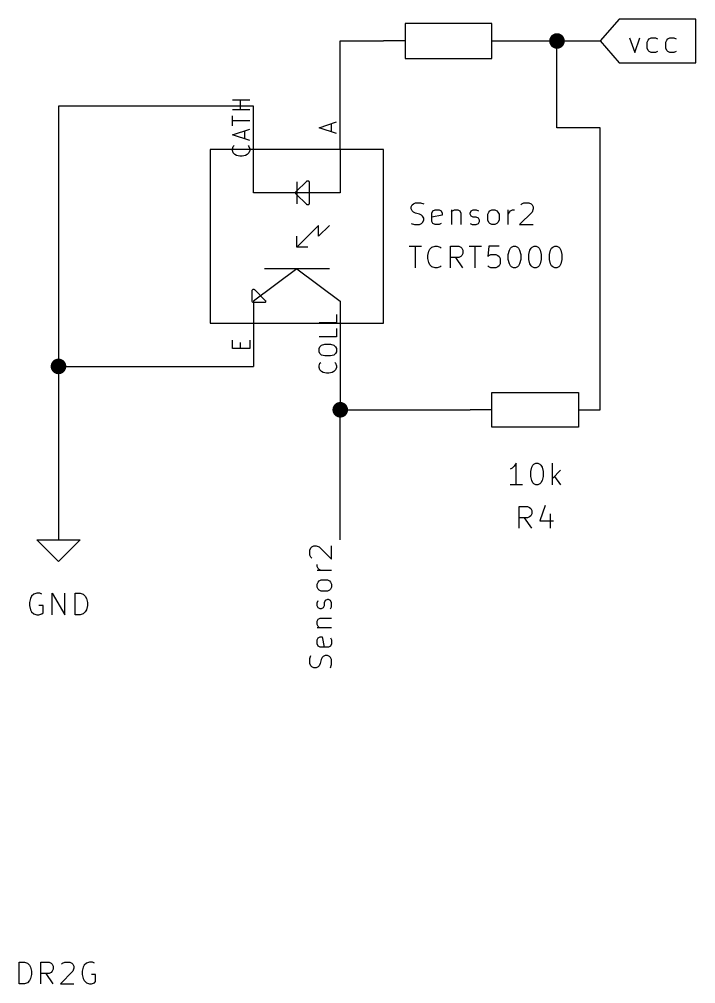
# Model space of a CAD drawing. Extents: x 0.4 to 11.3, y -7.9 to -0.4.
# Drawn here: x 2.41 to 3.97, y -3.873 to -1.65 of the extents above; entities that cross this region are included whole.
import ezdxf

# ---------------------------------------------------------------- set-up
doc = ezdxf.new("R2010")
doc.units = 0
doc.header["$MEASUREMENT"] = 0
for name, color, linetype in [('CYAN2', 4, 'CONTINUOUS'), ('GRAY1', 251, 'CONTINUOUS'), ('GREEN3', 91, 'CONTINUOUS'), ('LYELLOW', 51, 'CONTINUOUS'), ('RED2', 1, 'CONTINUOUS'), ('RED3', 11, 'CONTINUOUS')]:
    doc.layers.add(name, color=color, linetype=linetype)

msp = doc.modelspace()

# ---------------------------------------------------------------- linework, layer by layer
at = {"layer": 'CYAN2', "linetype": 'CONTINUOUS'}
for p, q in [((3.3139, -2.0823), (3.3163, -2.0776)), ((3.3139, -2.0871), (3.3139, -2.0823)), ((3.3163, -2.0918), (3.3139, -2.0871)), ((3.3163, -2.0776), (3.3187, -2.0752)), ((3.3187, -2.0752), (3.3234, -2.0728)), ((3.3234, -2.0728), (3.3353, -2.0728)), ((3.3353, -2.0728), (3.3425, -2.0752)), ((3.5663, -2.0776), (3.5687, -2.0752)), ((3.5687, -2.0752), (3.5734, -2.0728)), ((3.5734, -2.0728), (3.5853, -2.0728)), ((3.5853, -2.0728), (3.5901, -2.0752)), ((3.5901, -2.0752), (3.5925, -2.0776)), ((3.5925, -2.0776), (3.5949, -2.0823)), ((3.5949, -2.0871), (3.5925, -2.0942)), ((3.5949, -2.0823), (3.5949, -2.0871)), ((3.3187, -2.0942), (3.3163, -2.0918)), ((3.3234, -2.0966), (3.3187, -2.0942)), ((3.3329, -2.099), (3.3234, -2.0966)), ((3.3377, -2.1014), (3.3329, -2.099)), ((3.3401, -2.1038), (3.3377, -2.1014)), ((3.3425, -2.1085), (3.3401, -2.1038)), ((3.3425, -2.1133), (3.3425, -2.1085)), ((3.3615, -2.0966), (3.3639, -2.0918)), ((3.3615, -2.1157), (3.3615, -2.0966)), ((3.3853, -2.1014), (3.3615, -2.1061)), ((3.3639, -2.0918), (3.3687, -2.0895)), ((3.3687, -2.0895), (3.3782, -2.0895)), ((3.3782, -2.0895), (3.3829, -2.0918)), ((3.3829, -2.0918), (3.3853, -2.0966)), ((3.3853, -2.0966), (3.3853, -2.1014)), ((3.4068, -2.0895), (3.4068, -2.1228)), ((3.4068, -2.0942), (3.4091, -2.0918)), ((3.4091, -2.0918), (3.4139, -2.0895)), ((3.4139, -2.0895), (3.421, -2.0895)), ((3.421, -2.0895), (3.4258, -2.0918)), ((3.4258, -2.0918), (3.4282, -2.0966)), ((3.4282, -2.0966), (3.4282, -2.1228)), ((3.4496, -2.0966), (3.452, -2.0918)), ((3.4496, -2.099), (3.4496, -2.0966)), ((3.452, -2.1038), (3.4496, -2.099)), ((3.452, -2.0918), (3.4568, -2.0895)), ((3.4568, -2.1061), (3.452, -2.1038)), ((3.4568, -2.0895), (3.4639, -2.0895)), ((3.4639, -2.1061), (3.4568, -2.1061)), ((3.4639, -2.0895), (3.4687, -2.0918)), ((3.4687, -2.1085), (3.4639, -2.1061)), ((3.471, -2.1133), (3.4687, -2.1085)), ((3.4901, -2.099), (3.4925, -2.0942)), ((3.4901, -2.1133), (3.4901, -2.099)), ((3.4925, -2.0942), (3.4949, -2.0918)), ((3.4949, -2.0918), (3.4996, -2.0895)), ((3.4996, -2.0895), (3.5068, -2.0895)), ((3.5068, -2.0895), (3.5115, -2.0918)), ((3.5115, -2.0918), (3.5139, -2.0942)), ((3.5139, -2.0942), (3.5163, -2.099)), ((3.5163, -2.099), (3.5163, -2.1133)), ((3.5377, -2.1228), (3.5377, -2.0895)), ((3.5377, -2.099), (3.5401, -2.0942)), ((3.5401, -2.0942), (3.5425, -2.0918)), ((3.5425, -2.0918), (3.5472, -2.0895)), ((3.5472, -2.0895), (3.552, -2.0895)), ((3.5925, -2.0942), (3.5639, -2.1228)), ((3.3139, -2.1204), (3.321, -2.1228)), ((3.321, -2.1228), (3.3329, -2.1228)), ((3.3329, -2.1228), (3.3377, -2.1204)), ((3.3377, -2.1204), (3.3401, -2.118)), ((3.3401, -2.118), (3.3425, -2.1133)), ((3.3639, -2.1204), (3.3615, -2.1157)), ((3.3687, -2.1228), (3.3639, -2.1204)), ((3.3782, -2.1228), (3.3687, -2.1228)), ((3.3829, -2.1204), (3.3782, -2.1228)), ((3.4496, -2.1204), (3.4544, -2.1228)), ((3.4544, -2.1228), (3.4639, -2.1228)), ((3.4639, -2.1228), (3.4687, -2.1204)), ((3.4687, -2.1204), (3.471, -2.1157)), ((3.471, -2.1157), (3.471, -2.1133)), ((3.4925, -2.118), (3.4901, -2.1133)), ((3.4949, -2.1204), (3.4925, -2.118)), ((3.4996, -2.1228), (3.4949, -2.1204)), ((3.5068, -2.1228), (3.4996, -2.1228)), ((3.5115, -2.1204), (3.5068, -2.1228)), ((3.5139, -2.118), (3.5115, -2.1204)), ((3.5163, -2.1133), (3.5139, -2.118)), ((3.5639, -2.1228), (3.5949, -2.1228)), ((3.3091, -2.1728), (3.3377, -2.1728)), ((3.3234, -2.2228), (3.3234, -2.1728)), ((3.3568, -2.1799), (3.3615, -2.1752)), ((3.3615, -2.1752), (3.3687, -2.1728)), ((3.3687, -2.1728), (3.3734, -2.1728)), ((3.3734, -2.1728), (3.3806, -2.1752)), ((3.3806, -2.1752), (3.3829, -2.1776)), ((3.4044, -2.2228), (3.4044, -2.1728)), ((3.4044, -2.1728), (3.4234, -2.1728)), ((3.4234, -2.1728), (3.4282, -2.1752)), ((3.4282, -2.1752), (3.4306, -2.1776)), ((3.4306, -2.1776), (3.4329, -2.1823)), ((3.4472, -2.1728), (3.4758, -2.1728)), ((3.4615, -2.2228), (3.4615, -2.1728)), ((3.4925, -2.1728), (3.4901, -2.1966)), ((3.5163, -2.1728), (3.4925, -2.1728)), ((3.5401, -2.1823), (3.5425, -2.1776)), ((3.5425, -2.1776), (3.5449, -2.1752)), ((3.5449, -2.1752), (3.5496, -2.1728)), ((3.5496, -2.1728), (3.5544, -2.1728)), ((3.5544, -2.1728), (3.5591, -2.1752)), ((3.5591, -2.1752), (3.5615, -2.1776)), ((3.5615, -2.1776), (3.5639, -2.1823)), ((3.5877, -2.1823), (3.5901, -2.1776)), ((3.5901, -2.1776), (3.5925, -2.1752)), ((3.5925, -2.1752), (3.5972, -2.1728)), ((3.5972, -2.1728), (3.602, -2.1728)), ((3.602, -2.1728), (3.6068, -2.1752)), ((3.6068, -2.1752), (3.6091, -2.1776)), ((3.6091, -2.1776), (3.6115, -2.1823)), ((3.6353, -2.1823), (3.6377, -2.1776)), ((3.6377, -2.1776), (3.6401, -2.1752)), ((3.6401, -2.1752), (3.6448, -2.1728)), ((3.6448, -2.1728), (3.6496, -2.1728)), ((3.6496, -2.1728), (3.6544, -2.1752)), ((3.6544, -2.1752), (3.6568, -2.1776)), ((3.6568, -2.1776), (3.6591, -2.1823)), ((3.352, -2.1942), (3.3544, -2.1847)), ((3.352, -2.2014), (3.352, -2.1942)), ((3.3544, -2.1847), (3.3568, -2.1799)), ((3.4234, -2.199), (3.4044, -2.199)), ((3.4329, -2.2228), (3.4163, -2.199)), ((3.4282, -2.1966), (3.4234, -2.199)), ((3.4306, -2.1942), (3.4282, -2.1966)), ((3.4329, -2.1895), (3.4306, -2.1942)), ((3.4329, -2.1823), (3.4329, -2.1895)), ((3.4901, -2.1966), (3.4925, -2.1942)), ((3.4925, -2.1942), (3.4972, -2.1918)), ((3.4972, -2.1918), (3.5091, -2.1918)), ((3.5091, -2.1918), (3.5139, -2.1942)), ((3.5139, -2.1942), (3.5163, -2.1966)), ((3.5163, -2.1966), (3.5187, -2.2014)), ((3.5377, -2.1918), (3.5401, -2.1823)), ((3.5377, -2.2038), (3.5377, -2.1918)), ((3.5639, -2.1823), (3.5663, -2.1918)), ((3.5663, -2.1918), (3.5663, -2.2038)), ((3.5853, -2.1918), (3.5877, -2.1823)), ((3.5853, -2.2038), (3.5853, -2.1918)), ((3.6115, -2.1823), (3.6139, -2.1918)), ((3.6139, -2.1918), (3.6139, -2.2038)), ((3.6329, -2.1918), (3.6353, -2.1823)), ((3.6329, -2.2038), (3.6329, -2.1918)), ((3.6591, -2.1823), (3.6615, -2.1918)), ((3.6615, -2.1918), (3.6615, -2.2038)), ((3.3544, -2.2109), (3.352, -2.2014)), ((3.3568, -2.2157), (3.3544, -2.2109)), ((3.3615, -2.2204), (3.3568, -2.2157)), ((3.3687, -2.2228), (3.3615, -2.2204)), ((3.3734, -2.2228), (3.3687, -2.2228)), ((3.3806, -2.2204), (3.3734, -2.2228)), ((3.3829, -2.218), (3.3806, -2.2204)), ((3.4925, -2.2204), (3.4901, -2.218)), ((3.4972, -2.2228), (3.4925, -2.2204)), ((3.5091, -2.2228), (3.4972, -2.2228)), ((3.5139, -2.2204), (3.5091, -2.2228)), ((3.5163, -2.218), (3.5139, -2.2204)), ((3.5187, -2.2133), (3.5163, -2.218)), ((3.5187, -2.2014), (3.5187, -2.2133)), ((3.5401, -2.2133), (3.5377, -2.2038)), ((3.5425, -2.218), (3.5401, -2.2133)), ((3.5449, -2.2204), (3.5425, -2.218)), ((3.5496, -2.2228), (3.5449, -2.2204)), ((3.5544, -2.2228), (3.5496, -2.2228)), ((3.5591, -2.2204), (3.5544, -2.2228)), ((3.5615, -2.218), (3.5591, -2.2204)), ((3.5639, -2.2133), (3.5615, -2.218)), ((3.5663, -2.2038), (3.5639, -2.2133)), ((3.5877, -2.2133), (3.5853, -2.2038)), ((3.5901, -2.218), (3.5877, -2.2133)), ((3.5925, -2.2204), (3.5901, -2.218)), ((3.5972, -2.2228), (3.5925, -2.2204)), ((3.602, -2.2228), (3.5972, -2.2228)), ((3.6068, -2.2204), (3.602, -2.2228)), ((3.6091, -2.218), (3.6068, -2.2204)), ((3.6115, -2.2133), (3.6091, -2.218)), ((3.6139, -2.2038), (3.6115, -2.2133)), ((3.6353, -2.2133), (3.6329, -2.2038)), ((3.6377, -2.218), (3.6353, -2.2133)), ((3.6401, -2.2204), (3.6377, -2.218)), ((3.6448, -2.2228), (3.6401, -2.2204)), ((3.6496, -2.2228), (3.6448, -2.2228)), ((3.6544, -2.2204), (3.6496, -2.2228)), ((3.6568, -2.218), (3.6544, -2.2204)), ((3.6591, -2.2133), (3.6568, -2.218)), ((3.6615, -2.2038), (3.6591, -2.2133)), ((3.5464, -2.6847), (3.5417, -2.6871)), ((3.5512, -2.6799), (3.5464, -2.6847)), ((3.5559, -2.6728), (3.5512, -2.6799)), ((3.5559, -2.7228), (3.5559, -2.6728)), ((3.5893, -2.6919), (3.5917, -2.6823)), ((3.5917, -2.6823), (3.594, -2.6776)), ((3.594, -2.6776), (3.5964, -2.6752)), ((3.5964, -2.6752), (3.6012, -2.6728)), ((3.6012, -2.6728), (3.6059, -2.6728)), ((3.6059, -2.6728), (3.6107, -2.6752)), ((3.6107, -2.6752), (3.6131, -2.6776)), ((3.6131, -2.6776), (3.6155, -2.6823)), ((3.6155, -2.6823), (3.6179, -2.6919)), ((3.6393, -2.7228), (3.6393, -2.6728)), ((3.6583, -2.6895), (3.6393, -2.7085)), ((3.5893, -2.7038), (3.5893, -2.6919)), ((3.5917, -2.7133), (3.5893, -2.7038)), ((3.6179, -2.7038), (3.6155, -2.7133)), ((3.6179, -2.6919), (3.6179, -2.7038)), ((3.644, -2.7038), (3.6583, -2.7228)), ((3.5702, -2.7228), (3.5417, -2.7228)), ((3.594, -2.718), (3.5917, -2.7133)), ((3.5964, -2.7204), (3.594, -2.718)), ((3.6012, -2.7228), (3.5964, -2.7204)), ((3.6059, -2.7228), (3.6012, -2.7228)), ((3.6107, -2.7204), (3.6059, -2.7228)), ((3.6131, -2.718), (3.6107, -2.7204)), ((3.6155, -2.7133), (3.6131, -2.718)), ((3.5631, -2.8228), (3.5631, -2.7728)), ((3.5631, -2.7728), (3.5821, -2.7728)), ((3.5821, -2.7728), (3.5869, -2.7752)), ((3.5869, -2.7752), (3.5893, -2.7776)), ((3.5893, -2.7776), (3.5917, -2.7823)), ((3.6226, -2.7704), (3.6107, -2.8061)), ((3.5821, -2.799), (3.5631, -2.799)), ((3.5917, -2.8228), (3.575, -2.799)), ((3.5869, -2.7966), (3.5821, -2.799)), ((3.5893, -2.7942), (3.5869, -2.7966)), ((3.5917, -2.7895), (3.5893, -2.7942)), ((3.5917, -2.7823), (3.5917, -2.7895)), ((3.6345, -2.7895), (3.6345, -2.8228)), ((3.6107, -2.8061), (3.6417, -2.8061)), ((2.4429, -2.9752), (2.4381, -2.9799)), ((2.45, -2.9728), (2.4429, -2.9752)), ((2.4571, -2.9728), (2.45, -2.9728)), ((2.4619, -2.9752), (2.4571, -2.9728)), ((2.4857, -3.0228), (2.4857, -2.9728)), ((2.4857, -2.9728), (2.5143, -3.0228)), ((2.5143, -3.0228), (2.5143, -2.9728)), ((2.5381, -3.0228), (2.5381, -2.9728)), ((2.5381, -2.9728), (2.55, -2.9728)), ((2.55, -2.9728), (2.5571, -2.9752)), ((2.5571, -2.9752), (2.5619, -2.9799)), ((2.4357, -2.9847), (2.4333, -2.9942)), ((2.4333, -2.9942), (2.4333, -3.0014)), ((2.4381, -2.9799), (2.4357, -2.9847)), ((2.5619, -2.9799), (2.5643, -2.9847)), ((2.5643, -2.9847), (2.5667, -2.9942)), ((2.5667, -2.9942), (2.5667, -3.0014)), ((2.4333, -3.0014), (2.4357, -3.0109)), ((2.4357, -3.0109), (2.4381, -3.0157)), ((2.4381, -3.0157), (2.4429, -3.0204)), ((2.4429, -3.0204), (2.45, -3.0228)), ((2.45, -3.0228), (2.4548, -3.0228)), ((2.4643, -3.0014), (2.4548, -3.0014)), ((2.4548, -3.0228), (2.4619, -3.0204)), ((2.4619, -3.0204), (2.4643, -3.018)), ((2.4643, -3.018), (2.4643, -3.0014)), ((2.55, -3.0228), (2.5381, -3.0228)), ((2.5571, -3.0204), (2.55, -3.0228)), ((2.5619, -3.0157), (2.5571, -3.0204)), ((2.5643, -3.0109), (2.5619, -3.0157)), ((2.5667, -3.0014), (2.5643, -3.0109)), ((2.4095, -3.8728), (2.4095, -3.8228)), ((2.4095, -3.8228), (2.4214, -3.8228)), ((2.4095, -3.8728), (2.4095, -3.8228)), ((2.4095, -3.8228), (2.4214, -3.8228)), ((2.4214, -3.8228), (2.4286, -3.8252)), ((2.4214, -3.8228), (2.4286, -3.8252)), ((2.4595, -3.8728), (2.4595, -3.8228)), ((2.4595, -3.8228), (2.4786, -3.8228)), ((2.4595, -3.8728), (2.4595, -3.8228)), ((2.4595, -3.8228), (2.4786, -3.8228)), ((2.4786, -3.8228), (2.4833, -3.8252)), ((2.4786, -3.8228), (2.4833, -3.8252)), ((2.5095, -3.8252), (2.5143, -3.8228)), ((2.5095, -3.8252), (2.5143, -3.8228)), ((2.5143, -3.8228), (2.5262, -3.8228)), ((2.5143, -3.8228), (2.5262, -3.8228)), ((2.5262, -3.8228), (2.5309, -3.8252)), ((2.5262, -3.8228), (2.5309, -3.8252)), ((2.5714, -3.8228), (2.5643, -3.8252)), ((2.5714, -3.8228), (2.5643, -3.8252)), ((2.5786, -3.8228), (2.5714, -3.8228)), ((2.5786, -3.8228), (2.5714, -3.8228)), ((2.5833, -3.8252), (2.5786, -3.8228)), ((2.5833, -3.8252), (2.5786, -3.8228)), ((2.4286, -3.8252), (2.4333, -3.8299)), ((2.4286, -3.8252), (2.4333, -3.8299)), ((2.4333, -3.8299), (2.4357, -3.8347)), ((2.4333, -3.8299), (2.4357, -3.8347)), ((2.4357, -3.8347), (2.4381, -3.8442)), ((2.4357, -3.8347), (2.4381, -3.8442)), ((2.4381, -3.8442), (2.4381, -3.8514)), ((2.4381, -3.8442), (2.4381, -3.8514)), ((2.4833, -3.8252), (2.4857, -3.8276)), ((2.4833, -3.8252), (2.4857, -3.8276)), ((2.4857, -3.8442), (2.4833, -3.8466)), ((2.4857, -3.8442), (2.4833, -3.8466)), ((2.4857, -3.8276), (2.4881, -3.8323)), ((2.4857, -3.8276), (2.4881, -3.8323)), ((2.4881, -3.8395), (2.4857, -3.8442)), ((2.4881, -3.8395), (2.4857, -3.8442)), ((2.4881, -3.8323), (2.4881, -3.8395)), ((2.4881, -3.8323), (2.4881, -3.8395)), ((2.5333, -3.8442), (2.5048, -3.8728)), ((2.5333, -3.8442), (2.5048, -3.8728)), ((2.5071, -3.8276), (2.5095, -3.8252)), ((2.5071, -3.8276), (2.5095, -3.8252)), ((2.5309, -3.8252), (2.5333, -3.8276)), ((2.5309, -3.8252), (2.5333, -3.8276)), ((2.5333, -3.8276), (2.5357, -3.8323)), ((2.5333, -3.8276), (2.5357, -3.8323)), ((2.5357, -3.8371), (2.5333, -3.8442)), ((2.5357, -3.8371), (2.5333, -3.8442)), ((2.5357, -3.8323), (2.5357, -3.8371)), ((2.5357, -3.8323), (2.5357, -3.8371)), ((2.5571, -3.8347), (2.5548, -3.8442)), ((2.5571, -3.8347), (2.5548, -3.8442)), ((2.5548, -3.8442), (2.5548, -3.8514)), ((2.5548, -3.8442), (2.5548, -3.8514)), ((2.5595, -3.8299), (2.5571, -3.8347)), ((2.5595, -3.8299), (2.5571, -3.8347)), ((2.5643, -3.8252), (2.5595, -3.8299)), ((2.5643, -3.8252), (2.5595, -3.8299)), ((2.4333, -3.8657), (2.4286, -3.8704)), ((2.4333, -3.8657), (2.4286, -3.8704)), ((2.4357, -3.8609), (2.4333, -3.8657)), ((2.4357, -3.8609), (2.4333, -3.8657)), ((2.4381, -3.8514), (2.4357, -3.8609)), ((2.4381, -3.8514), (2.4357, -3.8609)), ((2.4786, -3.849), (2.4595, -3.849)), ((2.4786, -3.849), (2.4595, -3.849)), ((2.4881, -3.8728), (2.4714, -3.849)), ((2.4881, -3.8728), (2.4714, -3.849)), ((2.4833, -3.8466), (2.4786, -3.849)), ((2.4833, -3.8466), (2.4786, -3.849)), ((2.5548, -3.8514), (2.5571, -3.8609)), ((2.5548, -3.8514), (2.5571, -3.8609)), ((2.5571, -3.8609), (2.5595, -3.8657)), ((2.5571, -3.8609), (2.5595, -3.8657)), ((2.5595, -3.8657), (2.5643, -3.8704)), ((2.5595, -3.8657), (2.5643, -3.8704)), ((2.5857, -3.8514), (2.5762, -3.8514)), ((2.5857, -3.8514), (2.5762, -3.8514)), ((2.5857, -3.868), (2.5857, -3.8514)), ((2.5857, -3.868), (2.5857, -3.8514)), ((2.4214, -3.8728), (2.4095, -3.8728)), ((2.4214, -3.8728), (2.4095, -3.8728)), ((2.4286, -3.8704), (2.4214, -3.8728)), ((2.4286, -3.8704), (2.4214, -3.8728)), ((2.5048, -3.8728), (2.5357, -3.8728)), ((2.5048, -3.8728), (2.5357, -3.8728)), ((2.5643, -3.8704), (2.5714, -3.8728)), ((2.5643, -3.8704), (2.5714, -3.8728)), ((2.5714, -3.8728), (2.5762, -3.8728)), ((2.5714, -3.8728), (2.5762, -3.8728)), ((2.5762, -3.8728), (2.5833, -3.8704)), ((2.5762, -3.8728), (2.5833, -3.8704)), ((2.5833, -3.8704), (2.5857, -3.868)), ((2.5833, -3.8704), (2.5857, -3.868))]:
    msp.add_line(p, q, dxfattribs=at)
at = {"layer": 'GRAY1', "linetype": 'CONTINUOUS'}
for p, q in [((3.0822, -2.8684), (3.0846, -2.866)), ((3.0846, -2.866), (3.0893, -2.8636)), ((3.0893, -2.8636), (3.0941, -2.8636)), ((3.0941, -2.8636), (3.1012, -2.866)), ((3.1012, -2.866), (3.1298, -2.8946)), ((3.1298, -2.8946), (3.1298, -2.8636)), ((3.0798, -2.8732), (3.0822, -2.8684)), ((3.0798, -2.8851), (3.0798, -2.8732)), ((3.0822, -2.8898), (3.0798, -2.8851)), ((3.0846, -2.8922), (3.0822, -2.8898)), ((3.0965, -2.9113), (3.0965, -2.9065)), ((3.0988, -2.916), (3.0965, -2.9113)), ((3.1298, -2.9208), (3.0965, -2.9208)), ((3.1012, -2.9184), (3.0988, -2.916)), ((3.106, -2.9208), (3.1012, -2.9184)), ((3.0965, -2.9517), (3.0988, -2.947)), ((3.0965, -2.9589), (3.0965, -2.9517)), ((3.0988, -2.947), (3.1012, -2.9446)), ((3.1012, -2.9446), (3.106, -2.9422)), ((3.106, -2.9422), (3.1203, -2.9422)), ((3.1203, -2.9422), (3.125, -2.9446)), ((3.125, -2.9446), (3.1274, -2.947)), ((3.1274, -2.947), (3.1298, -2.9517)), ((3.1298, -2.9517), (3.1298, -2.9589)), ((3.0988, -2.9636), (3.0965, -2.9589)), ((3.1012, -2.966), (3.0988, -2.9636)), ((3.106, -2.9684), (3.1012, -2.966)), ((3.1203, -2.9684), (3.106, -2.9684)), ((3.125, -2.966), (3.1203, -2.9684)), ((3.1274, -2.9636), (3.125, -2.966)), ((3.1298, -2.9589), (3.1274, -2.9636)), ((3.0965, -2.9946), (3.0988, -2.9898)), ((3.0965, -3.0017), (3.0965, -2.9946)), ((3.1155, -2.9898), (3.1131, -2.9946)), ((3.1131, -2.9946), (3.1131, -3.0017)), ((3.1203, -2.9874), (3.1155, -2.9898)), ((3.1227, -2.9874), (3.1203, -2.9874)), ((3.1274, -2.9898), (3.1227, -2.9874)), ((3.1298, -2.9946), (3.1274, -2.9898)), ((3.1298, -3.0041), (3.1298, -2.9946)), ((3.0988, -3.0065), (3.0965, -3.0017)), ((3.1036, -3.0089), (3.0988, -3.0065)), ((3.106, -3.0089), (3.1036, -3.0089)), ((3.1108, -3.0065), (3.106, -3.0089)), ((3.1131, -3.0017), (3.1108, -3.0065)), ((3.1274, -3.0089), (3.1298, -3.0041)), ((3.0965, -3.0374), (3.0988, -3.0327)), ((3.0965, -3.0446), (3.0965, -3.0374)), ((3.0988, -3.0493), (3.0965, -3.0446)), ((3.0988, -3.0327), (3.1036, -3.0303)), ((3.1036, -3.0303), (3.1298, -3.0303)), ((3.0965, -3.0517), (3.1298, -3.0517)), ((3.1012, -3.0517), (3.0988, -3.0493)), ((3.0965, -3.0803), (3.0988, -3.0755)), ((3.0965, -3.0898), (3.0965, -3.0803)), ((3.0988, -3.0755), (3.1036, -3.0732)), ((3.1036, -3.0732), (3.1084, -3.0732)), ((3.1084, -3.0732), (3.1131, -3.097)), ((3.1274, -3.0755), (3.1298, -3.0803)), ((3.1298, -3.0803), (3.1298, -3.0898)), ((3.0988, -3.0946), (3.0965, -3.0898)), ((3.1036, -3.097), (3.0988, -3.0946)), ((3.1227, -3.097), (3.1036, -3.097)), ((3.1274, -3.0946), (3.1227, -3.097)), ((3.1298, -3.0898), (3.1274, -3.0946)), ((3.0798, -3.1232), (3.0822, -3.116)), ((3.0798, -3.1351), (3.0798, -3.1232)), ((3.106, -3.1255), (3.1036, -3.1351)), ((3.1084, -3.1208), (3.106, -3.1255)), ((3.1108, -3.1184), (3.1084, -3.1208)), ((3.1155, -3.116), (3.1108, -3.1184)), ((3.1203, -3.116), (3.1155, -3.116)), ((3.125, -3.1184), (3.1203, -3.116)), ((3.1274, -3.1208), (3.125, -3.1184)), ((3.1298, -3.1255), (3.1274, -3.1208)), ((3.1298, -3.1374), (3.1298, -3.1255)), ((3.0822, -3.1398), (3.0798, -3.1351)), ((3.0846, -3.1422), (3.0822, -3.1398)), ((3.0893, -3.1446), (3.0846, -3.1422)), ((3.0941, -3.1446), (3.0893, -3.1446)), ((3.0988, -3.1422), (3.0941, -3.1446)), ((3.1012, -3.1398), (3.0988, -3.1422)), ((3.1036, -3.1351), (3.1012, -3.1398)), ((3.1274, -3.1446), (3.1298, -3.1374))]:
    msp.add_line(p, q, dxfattribs=at)
at = {"layer": 'GREEN3', "linetype": 'CONTINUOUS'}
for p, q in [((3.15, -1.7), (3.25, -1.7)), ((3.15, -1.85), (3.15, -1.7)), ((3.55, -1.7), (3.65, -1.7)), ((3.65, -1.7), (3.75, -1.7)), ((3.65, -1.9), (3.65, -1.7)), ((2.5, -1.85), (2.5, -2.45)), ((2.95, -1.85), (2.5, -1.85)), ((3.75, -1.9), (3.65, -1.9)), ((3.75, -2.55), (3.75, -1.9)), ((2.5, -2.45), (2.5, -2.8)), ((2.5, -2.45), (2.95, -2.45)), ((3.15, -2.45), (3.15, -2.55)), ((3.15, -2.85), (3.15, -2.55)), ((3.15, -2.55), (3.45, -2.55))]:
    msp.add_line(p, q, dxfattribs=at)
at = {"layer": 'GREEN3', "const_width": 0.018}
for points in [[(3.641, -1.7, 1), (3.659, -1.7, 1)], [(2.491, -2.45, 1), (2.509, -2.45, 1)], [(3.141, -2.55, 1), (3.159, -2.55, 1)]]:
    msp.add_lwpolyline(points, format="xyb", close=True, dxfattribs=at)
at = {"layer": 'LYELLOW', "linetype": 'CONTINUOUS'}
for p, q in [((2.85, -1.95), (2.85, -2.35)), ((3.25, -1.95), (2.85, -1.95)), ((3.25, -2.35), (3.25, -1.95)), ((2.85, -2.35), (3.25, -2.35))]:
    msp.add_line(p, q, dxfattribs=at)
at = {"layer": 'RED2', "linetype": 'CONTINUOUS'}
for p, q in [((3.5, -1.66), (3.3, -1.66)), ((3.3, -1.66), (3.3, -1.74)), ((3.5, -1.74), (3.5, -1.66)), ((3.7938, -1.65), (3.75, -1.7)), ((3.9701, -1.65), (3.7938, -1.65)), ((3.9701, -1.7), (3.9701, -1.65)), ((3.3, -1.7), (3.25, -1.7)), ((3.5, -1.7), (3.55, -1.7)), ((3.75, -1.7), (3.7938, -1.75)), ((3.8175, -1.693), (3.8294, -1.7264)), ((3.8294, -1.7264), (3.8413, -1.693)), ((3.858, -1.7026), (3.8604, -1.6978)), ((3.858, -1.7169), (3.858, -1.7026)), ((3.8604, -1.6978), (3.8627, -1.6954)), ((3.8627, -1.6954), (3.8675, -1.693)), ((3.8675, -1.693), (3.877, -1.693)), ((3.877, -1.693), (3.8818, -1.6954)), ((3.9008, -1.7026), (3.9032, -1.6978)), ((3.9008, -1.7169), (3.9008, -1.7026)), ((3.9032, -1.6978), (3.9056, -1.6954)), ((3.9056, -1.6954), (3.9104, -1.693)), ((3.9104, -1.693), (3.9199, -1.693)), ((3.9199, -1.693), (3.9246, -1.6954)), ((3.9701, -1.75), (3.9701, -1.7)), ((3.8604, -1.7216), (3.858, -1.7169)), ((3.8627, -1.724), (3.8604, -1.7216)), ((3.8675, -1.7264), (3.8627, -1.724)), ((3.877, -1.7264), (3.8675, -1.7264)), ((3.8818, -1.724), (3.877, -1.7264)), ((3.9032, -1.7216), (3.9008, -1.7169)), ((3.9056, -1.724), (3.9032, -1.7216)), ((3.9104, -1.7264), (3.9056, -1.724)), ((3.9199, -1.7264), (3.9104, -1.7264)), ((3.9246, -1.724), (3.9199, -1.7264)), ((3.3, -1.74), (3.5, -1.74)), ((3.7938, -1.75), (3.9701, -1.75)), ((2.95, -1.95), (2.95, -1.85)), ((3.15, -1.95), (3.15, -1.85)), ((2.85, -1.95), (2.85, -2.35)), ((3.25, -1.95), (2.85, -1.95)), ((2.95, -2.05), (2.95, -1.95)), ((3.15, -1.95), (3.15, -2.05)), ((3.25, -2.35), (3.25, -1.95)), ((3.0729, -2.0229), (3.0733, -2.0225)), ((3.0733, -2.0225), (3.0744, -2.0221)), ((3.0733, -2.0225), (3.0733, -2.0225)), ((3.0744, -2.0221), (3.0756, -2.0221)), ((3.0756, -2.0221), (3.0767, -2.0225)), ((3.0767, -2.0225), (3.0775, -2.0233)), ((3.0479, -2.0479), (3.0729, -2.0229)), ((3.05, -2.025), (3.05, -2.075)), ((3.0775, -2.0233), (3.0779, -2.0244)), ((3.0779, -2.0244), (3.078, -2.025)), ((3.078, -2.025), (3.078, -2.075)), ((3.15, -2.05), (2.95, -2.05)), ((3.0471, -2.0494), (3.0475, -2.0483)), ((3.0471, -2.0506), (3.0471, -2.0494)), ((3.0475, -2.0517), (3.0471, -2.0506)), ((3.0475, -2.0483), (3.0479, -2.0479)), ((3.0479, -2.0521), (3.0475, -2.0517)), ((3.0729, -2.0771), (3.0479, -2.0521)), ((3.0733, -2.0775), (3.0729, -2.0771)), ((3.0744, -2.0779), (3.0733, -2.0775)), ((3.0733, -2.0775), (3.0733, -2.0775)), ((3.0756, -2.0779), (3.0744, -2.0779)), ((3.0767, -2.0775), (3.0756, -2.0779)), ((3.0775, -2.0767), (3.0767, -2.0775)), ((3.0779, -2.0756), (3.0775, -2.0767)), ((3.078, -2.075), (3.0779, -2.0756)), ((3.1, -2.125), (3.05, -2.175)), ((3.125, -2.125), (3.1, -2.15)), ((3.1, -2.15), (3.1, -2.125)), ((3.05, -2.175), (3.05, -2.15)), ((3.075, -2.175), (3.05, -2.175)), ((3.05, -2.225), (2.95, -2.3)), ((3.05, -2.225), (2.975, -2.225)), ((3.125, -2.225), (3.05, -2.225)), ((3.05, -2.225), (3.15, -2.3)), ((2.947, -2.275), (2.9471, -2.2744)), ((2.947, -2.3), (2.947, -2.275)), ((2.9471, -2.2744), (2.9475, -2.2733)), ((2.9475, -2.2733), (2.9483, -2.2725)), ((2.9483, -2.2725), (2.9494, -2.2721)), ((2.9494, -2.2721), (2.9506, -2.2721)), ((2.9506, -2.2721), (2.9517, -2.2725)), ((2.9517, -2.2725), (2.9521, -2.2729)), ((2.9521, -2.2729), (2.9771, -2.2979)), ((2.9471, -2.3006), (2.947, -2.3)), ((2.9475, -2.3017), (2.9471, -2.3006)), ((2.9483, -2.3025), (2.9475, -2.3017)), ((2.9494, -2.3029), (2.9483, -2.3025)), ((2.95, -2.303), (2.9494, -2.3029)), ((2.95, -2.3), (2.95, -2.35)), ((2.975, -2.303), (2.95, -2.303)), ((2.9756, -2.3029), (2.975, -2.303)), ((2.9767, -2.3025), (2.9756, -2.3029)), ((2.9775, -2.3017), (2.9767, -2.3025)), ((2.9771, -2.2979), (2.9775, -2.2983)), ((2.9775, -2.2983), (2.9775, -2.2983)), ((2.9775, -2.2983), (2.9779, -2.2994)), ((2.9779, -2.3006), (2.9775, -2.3017)), ((2.9779, -2.2994), (2.9779, -2.3006)), ((3.15, -2.3), (3.15, -2.35)), ((2.85, -2.35), (3.25, -2.35)), ((2.95, -2.35), (2.95, -2.45)), ((3.15, -2.35), (3.15, -2.45)), ((3.5, -2.59), (3.5, -2.51)), ((3.5, -2.51), (3.7, -2.51)), ((3.7, -2.51), (3.7, -2.59)), ((3.5, -2.55), (3.45, -2.55)), ((3.7, -2.55), (3.75, -2.55)), ((3.7, -2.59), (3.5, -2.59)), ((2.5, -2.8), (2.5, -2.85)), ((2.5, -2.9), (2.45, -2.85)), ((2.45, -2.85), (2.5, -2.85)), ((2.5, -2.85), (2.55, -2.85)), ((2.55, -2.85), (2.5, -2.9))]:
    msp.add_line(p, q, dxfattribs=at)
at = {"layer": 'RED3', "linetype": 'CONTINUOUS'}
for p, q in [((2.9411, -1.8362), (2.9011, -1.8362)), ((2.9201, -1.859), (2.9201, -1.8362)), ((2.9411, -1.859), (2.9011, -1.859)), ((2.9011, -1.8952), (2.9011, -1.8724)), ((2.9411, -1.8838), (2.9011, -1.8838)), ((3.1011, -1.9), (3.1411, -1.8867)), ((2.9011, -1.9162), (2.9411, -1.9029)), ((2.9297, -1.9257), (2.9297, -1.9067)), ((3.1411, -1.9133), (3.1011, -1.9)), ((3.1297, -1.9095), (3.1297, -1.8905)), ((2.9411, -1.9295), (2.9011, -1.9162)), ((2.9011, -1.9486), (2.903, -1.9429)), ((2.9011, -1.9524), (2.9011, -1.9486)), ((2.903, -1.9581), (2.9011, -1.9524)), ((2.903, -1.9429), (2.9049, -1.941)), ((2.9373, -1.941), (2.9392, -1.9429)), ((2.9392, -1.9429), (2.9411, -1.9486)), ((2.9411, -1.9524), (2.9392, -1.9581)), ((2.9411, -1.9486), (2.9411, -1.9524)), ((2.9068, -1.9619), (2.903, -1.9581)), ((2.9106, -1.9638), (2.9068, -1.9619)), ((2.9182, -1.9657), (2.9106, -1.9638)), ((2.924, -1.9657), (2.9182, -1.9657)), ((2.9316, -1.9638), (2.924, -1.9657)), ((2.9354, -1.9619), (2.9316, -1.9638)), ((2.9392, -1.9581), (2.9354, -1.9619)), ((3.1411, -2.3305), (3.1411, -2.3495)), ((3.1411, -2.3495), (3.1011, -2.3495)), ((3.1411, -2.3629), (3.1411, -2.3819)), ((2.9011, -2.4086), (2.9011, -2.3895)), ((2.9201, -2.4086), (2.9201, -2.3952)), ((2.9411, -2.3895), (2.9411, -2.4086)), ((3.1411, -2.3819), (3.1011, -2.3819)), ((3.1068, -2.401), (3.1144, -2.399)), ((3.1144, -2.399), (3.1278, -2.399)), ((3.1278, -2.399), (3.1354, -2.401)), ((2.9411, -2.4086), (2.9011, -2.4086)), ((3.1011, -2.4086), (3.103, -2.4048)), ((3.1011, -2.4162), (3.1011, -2.4086)), ((3.103, -2.42), (3.1011, -2.4162)), ((3.103, -2.4048), (3.1068, -2.401)), ((3.1068, -2.4238), (3.103, -2.42)), ((3.1354, -2.401), (3.1392, -2.4048)), ((3.1392, -2.42), (3.1354, -2.4238)), ((3.1392, -2.4048), (3.1411, -2.4086)), ((3.1411, -2.4162), (3.1392, -2.42)), ((3.1411, -2.4086), (3.1411, -2.4162)), ((3.1011, -2.4486), (3.103, -2.4429)), ((3.103, -2.4429), (3.1049, -2.441)), ((3.1144, -2.4257), (3.1068, -2.4238)), ((3.1278, -2.4257), (3.1144, -2.4257)), ((3.1354, -2.4238), (3.1278, -2.4257)), ((3.1373, -2.441), (3.1392, -2.4429)), ((3.1392, -2.4429), (3.1411, -2.4486)), ((3.1011, -2.4524), (3.1011, -2.4486)), ((3.103, -2.4581), (3.1011, -2.4524)), ((3.1068, -2.4619), (3.103, -2.4581)), ((3.1106, -2.4638), (3.1068, -2.4619)), ((3.1182, -2.4657), (3.1106, -2.4638)), ((3.124, -2.4657), (3.1182, -2.4657)), ((3.1316, -2.4638), (3.124, -2.4657)), ((3.1354, -2.4619), (3.1316, -2.4638)), ((3.1392, -2.4581), (3.1354, -2.4619)), ((3.1411, -2.4524), (3.1392, -2.4581)), ((3.1411, -2.4486), (3.1411, -2.4524))]:
    msp.add_line(p, q, dxfattribs=at)

doc.saveas('drawing.dxf')
